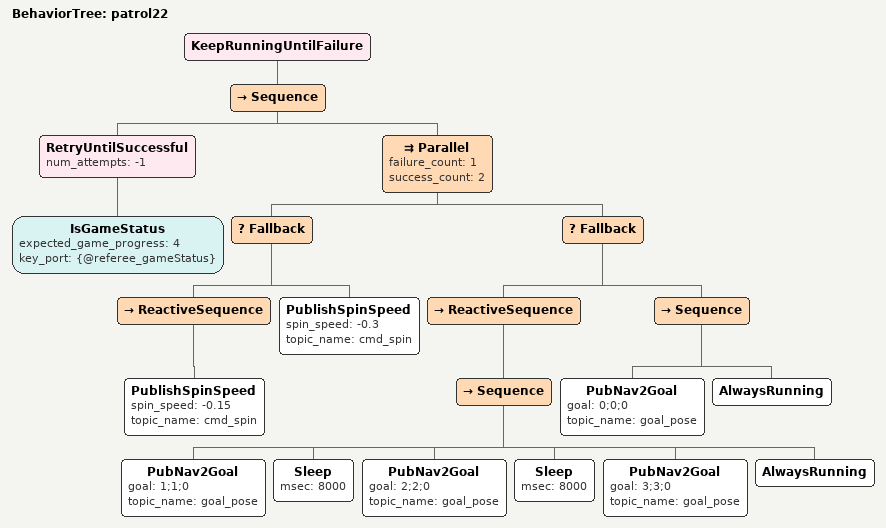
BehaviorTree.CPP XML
<?xml version="1.0" encoding="UTF-8"?>
<root BTCPP_format="4">
  <BehaviorTree ID="patrol22">
    <KeepRunningUntilFailure>
      <Sequence>
        <RetryUntilSuccessful num_attempts="-1">
          <IsGameStatus expected_game_progress="4"
                        key_port="{@referee_gameStatus}"/>
        </RetryUntilSuccessful>
        <Parallel failure_count="1"
                  success_count="2">
          <!-- 旋转逻辑 -->
          <Fallback>
            <ReactiveSequence>
                          hp_min="400"
                          key_port="{@referee_robotStatus}"/>
              <PublishSpinSpeed spin_speed="-0.15"
                                topic_name="cmd_spin"/>
            </ReactiveSequence>
            <PublishSpinSpeed spin_speed="-0.3"
                              topic_name="cmd_spin"/>
          </Fallback>
          <!-- 导航逻辑：hp>=80 走 1;1;0->2;2;0->3;3;0 停留，hp<80 去 0;0;0 -->
          <Fallback>
            <ReactiveSequence>
                          hp_min="80"
                          key_port="{@referee_robotStatus}"/>
              <Sequence>
                <PubNav2Goal goal="1;1;0"
                             topic_name="goal_pose"/>
                <Sleep msec="8000"/>
                <PubNav2Goal goal="2;2;0"
                             topic_name="goal_pose"/>
                <Sleep msec="8000"/>
                <PubNav2Goal goal="3;3;0"
                             topic_name="goal_pose"/>
                <AlwaysRunning/>
              </Sequence>
            </ReactiveSequence>
            <Sequence>
              <PubNav2Goal goal="0;0;0"
                           topic_name="goal_pose"/>
              <AlwaysRunning/>
            </Sequence>
          </Fallback>
        </Parallel>
      </Sequence>
    </KeepRunningUntilFailure>
  </BehaviorTree>

</root>
